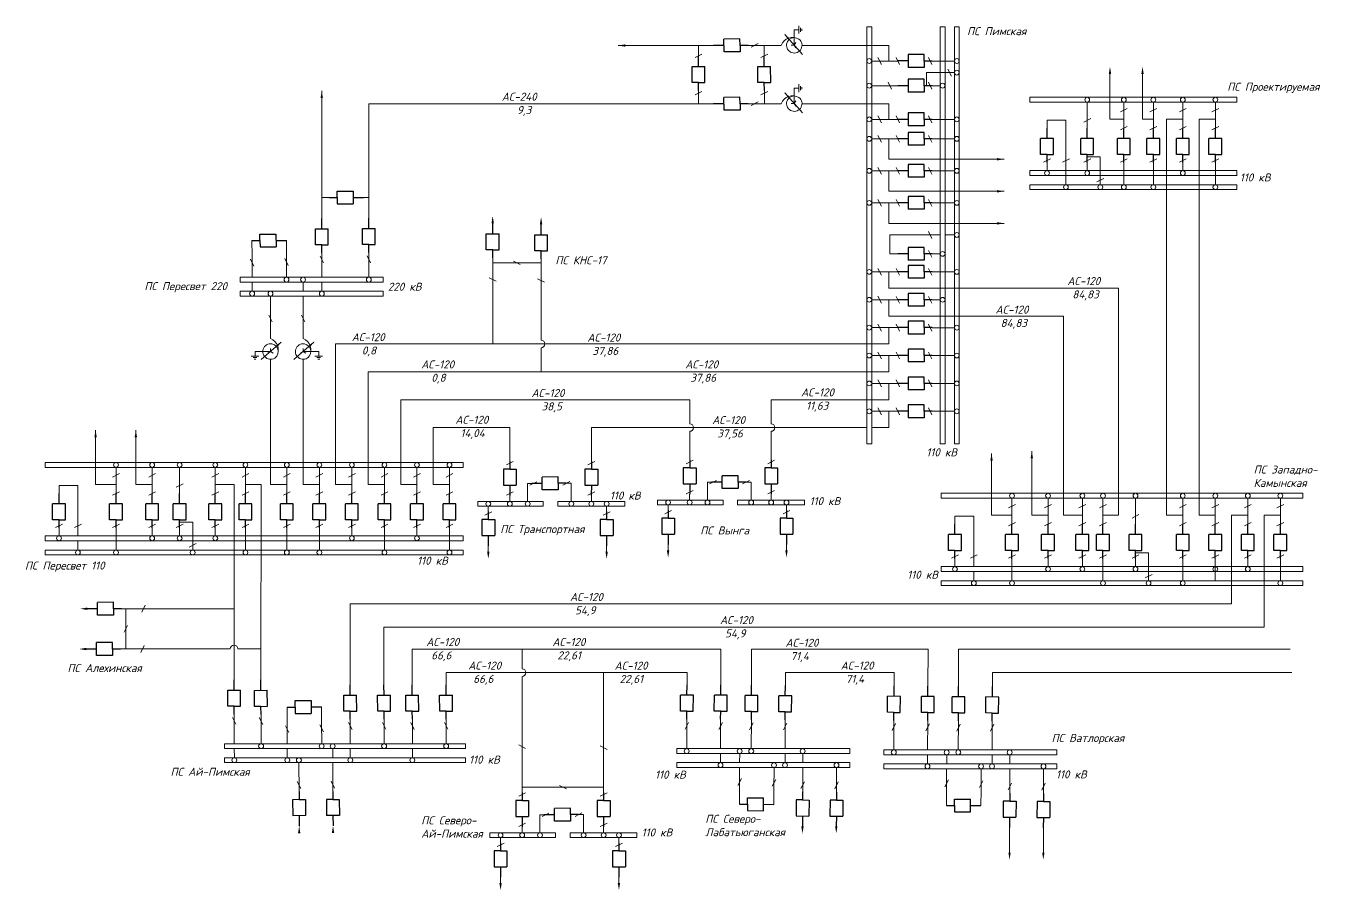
# Model space of a CAD drawing. Header units: millimetres. Extents: x 50 to 7736, y -4274 to -131.
# Drawn here: x 50 to 859, y -2327 to -1787 of the extents above; entities that cross this region are included whole.
import ezdxf

# ---------------------------------------------------------------- set-up
doc = ezdxf.new("R2010")
doc.units = ezdxf.units.MM
doc.layers.add('СХЕМА1', color=7, linetype='Continuous')
for name, color, linetype, lineweight in [('текст', 6, 'Continuous', 30), ('тонкая', 7, 'Continuous', 20), ('штриховка', 2, 'Continuous', 20)]:
    doc.layers.add(name, color=color, linetype=linetype, lineweight=lineweight)
doc.styles.add('ГОСТ', font='isocpeui.ttf')

# ---------------------------------------------------------------- blocks, each defined once
blk = doc.blocks.new('Выключатель')
for p, q in [((0, 10), (0, 16.5)), ((-4, 0), (-4, 10)), ((-4, 10), (4, 10)), ((4, 0), (4, 10)), ((0, 0), (-4, 0)), ((0, 0), (4, 0)), ((0, -5), (0, 0))]:
    blk.add_line(p, q)

msp = doc.modelspace()

# ---------------------------------------------------------------- linework, layer by layer
at = {"lineweight": 15}
for p, q in [((533.43, -1792.17), (533.4, -1787.33)), ((530.51, -1789.76), (533.42, -1789.75)), ((530.56, -1799.44), (530.51, -1789.76)), ((534.39, -1790.95), (534.38, -1788.53)), ((535.35, -1790.34), (535.35, -1789.13)), ((575.94, -1787.87), (578.94, -1787.87)), ((621.76, -1787.87), (624.76, -1787.87)), ((630.61, -1787.87), (633.61, -1787.87)), ((480.16, -1799.59), (420.49, -1799.59)), ((470.64, -1799.59), (470.64, -1806.22)), ((501.66, -1799.48), (522.46, -1799.48)), ((511.75, -1799.48), (511.75, -1806.22)), ((530.53, -1799.44), (528.63, -1799.45)), ((530.53, -1799.44), (531.52, -1797.76)), ((531.54, -1801.12), (530.53, -1799.44)), ((535.4, -1799.48), (589.6, -1799.48)), ((470.75, -1827.72), (470.75, -1836.06)), ((511.87, -1827.72), (511.87, -1835.95)), ((530.51, -1826.23), (533.42, -1826.22)), ((530.56, -1835.91), (530.51, -1826.23)), ((533.43, -1828.64), (533.4, -1823.8)), ((534.39, -1827.42), (534.38, -1825)), ((535.35, -1826.81), (535.35, -1825.6)), ((235.28, -1827.97), (235.28, -1907.63)), ((530.53, -1835.91), (531.52, -1834.23)), ((264.63, -1836.06), (264.63, -1907.52)), ((480.16, -1836.06), (264.63, -1836.06)), ((501.66, -1835.95), (522.46, -1835.95)), ((530.53, -1835.91), (528.63, -1835.92)), ((531.54, -1837.58), (530.53, -1835.91)), ((535.4, -1835.95), (589.6, -1835.95)), ((763.23, -1845.63), (763.21, -2093.06)), ((239.96, -1894.64), (235.28, -1894.64)), ((261.45, -1894.53), (264.63, -1894.53)), ((235.39, -1929.12), (235.39, -1944.4)), ((264.74, -1929.01), (264.74, -1944.4)), ((342.1, -1986.05), (342.1, -1935.41)), ((342.1, -1935.41), (372.36, -1935.41)), ((372.36, -1983.69), (372.36, -1936.05)), ((184.35, -1947.46), (184.35, -1944.4)), ((184.35, -1944.4), (273.66, -1944.4)), ((184.35, -1947.46), (273.66, -1947.46)), ((223.64, -1944.4), (223.64, -1944.4)), ((223.64, -1953.14), (223.64, -1947.46)), ((235.39, -1947.46), (235.39, -1953.14)), ((273.66, -1944.4), (273.66, -1947.46)), ((184.35, -1953.14), (273.66, -1953.14)), ((184.35, -1956.2), (184.35, -1953.14)), ((184.35, -1956.2), (273.66, -1956.2)), ((203.25, -1982.7), (203.25, -1956.2)), ((203.34, -1953.14), (203.34, -1953.14)), ((223.64, -1982.7), (223.64, -1956.2)), ((273.66, -1953.14), (273.66, -1956.2)), ((589.6, -1951.21), (733.26, -1951.21)), ((733.26, -1951.21), (733.26, -2093.06)), ((589.6, -1968.63), (698.87, -1968.63)), ((698.87, -2093.06), (698.87, -1968.63)), ((203.29, -1990.78), (203.28, -1988.87)), ((223.68, -1990.78), (223.67, -1988.87)), ((243.96, -2073.84), (243.96, -1986.05)), ((589.6, -1986.05), (243.96, -1986.05)), ((372.36, -2003.48), (372.36, -1988.42)), ((196.01, -1993.68), (191.17, -1993.65)), ((194.8, -1994.64), (192.38, -1994.62)), ((194.19, -1995.6), (192.98, -1995.6)), ((193.61, -1990.76), (193.59, -1993.66)), ((203.29, -1990.81), (193.61, -1990.76)), ((201.62, -1991.79), (203.29, -1990.78)), ((203.34, -2073.84), (203.25, -1995.65)), ((203.29, -1990.78), (204.97, -1991.77)), ((222.01, -1991.79), (223.68, -1990.78)), ((223.64, -2073.84), (223.64, -1995.65)), ((223.68, -1990.81), (233.36, -1990.76)), ((223.68, -1990.78), (225.36, -1991.77)), ((230.95, -1993.68), (235.79, -1993.65)), ((232.17, -1994.64), (234.59, -1994.62)), ((232.78, -1995.6), (233.99, -1995.6)), ((233.36, -1990.76), (233.37, -1993.66)), ((264.29, -2073.84), (264.29, -2003.48)), ((589.6, -2003.48), (264.29, -2003.48)), ((284.61, -2073.84), (284.61, -2020.9)), ((465.2, -2020.9), (284.61, -2020.9)), ((589.6, -2020.9), (516.12, -2020.9)), ((93.96, -2073.84), (93.96, -2039.98)), ((304.94, -2073.84), (304.94, -2038.3)), ((304.94, -2038.3), (352.83, -2038.3)), ((403.75, -2038.3), (575.94, -2038.3)), ((578.94, -2038.3), (589.6, -2038.3)), ((678.99, -2093.06), (678.99, -2053.02)), ((323.72, -2063.18), (323.72, -2060.18)), ((653.83, -2093.06), (653.83, -2054.52)), ((180.5, -2073.84), (180.5, -2195.9)), ((197.21, -2196.01), (197.39, -2073.84)), ((848.41, -2079.39), (848.41, -2082.39)), ((803.83, -2093.06), (803.83, -2148.56)), ((824.15, -2093.06), (824.15, -2162.96)), ((323.72, -2109.01), (323.72, -2106.01)), ((323.72, -2117.85), (323.72, -2114.85)), ((848.41, -2125.22), (848.41, -2128.22)), ((848.41, -2134.06), (848.41, -2137.06)), ((253.03, -2199.09), (253.03, -2148.56)), ((253.03, -2148.56), (803.83, -2148.56)), ((112.83, -2176.68), (112.83, -2151.52)), ((180.5, -2151.52), (113.48, -2151.52)), ((274.15, -2198.98), (274.15, -2162.96)), ((274.15, -2162.96), (824.15, -2162.96)), ((178.14, -2176.68), (112.83, -2176.68)), ((197.24, -2176.68), (182.86, -2176.68)), ((291.81, -2199.09), (291.81, -2176.86)), ((291.81, -2176.86), (484.77, -2176.86)), ((360.51, -2176.86), (360.51, -2189.1)), ((484.77, -2199.09), (484.77, -2176.86)), ((503.87, -2199.29), (503.87, -2176.86)), ((503.87, -2176.86), (614.17, -2176.86)), ((614.17, -2176.86), (614.05, -2199.87)), ((633.24, -2200.07), (633.24, -2176.86)), ((633.24, -2176.86), (840.4, -2176.86)), ((463.55, -2191.46), (312.93, -2191.46)), ((312.93, -2191.46), (312.93, -2198.98)), ((411.44, -2191.46), (411.44, -2263.06)), ((463.55, -2198.98), (463.55, -2191.46)), ((525, -2199.4), (525, -2191.46)), ((525, -2191.46), (592.96, -2191.46)), ((592.96, -2191.46), (592.96, -2199.76)), ((654.37, -2200.18), (654.37, -2191.46)), ((654.37, -2191.46), (841.51, -2191.46)), ((360.51, -2193.82), (360.51, -2263.06)), ((253.14, -2220.59), (253.14, -2235.86)), ((274.26, -2220.48), (274.26, -2235.86)), ((291.92, -2220.59), (291.92, -2235.86)), ((313.04, -2220.48), (313.04, -2235.86)), ((174.52, -2235.86), (325.21, -2235.86)), ((174.52, -2235.86), (174.52, -2238.93)), ((174.53, -2238.93), (174.52, -2238.93)), ((174.52, -2238.93), (325.21, -2238.93)), ((253.14, -2238.93), (253.14, -2244.6)), ((291.92, -2238.93), (291.92, -2244.6)), ((325.21, -2238.93), (325.21, -2235.86)), ((457.24, -2238.94), (457.24, -2238.94)), ((457.24, -2242), (457.24, -2238.94)), ((457.24, -2238.94), (565.35, -2238.94)), ((565.35, -2242), (565.35, -2238.94)), ((586.62, -2239.72), (586.61, -2239.72)), ((586.61, -2242.78), (586.61, -2239.72)), ((586.61, -2239.72), (694.72, -2239.72)), ((694.72, -2242.78), (694.72, -2239.72)), ((174.56, -2244.6), (325.21, -2244.6)), ((174.56, -2244.6), (174.56, -2247.67)), ((174.57, -2247.67), (174.56, -2247.67)), ((174.56, -2247.67), (325.21, -2247.67)), ((325.21, -2247.67), (325.21, -2244.6)), ((457.2, -2247.68), (457.19, -2247.68)), ((457.19, -2250.74), (457.19, -2247.68)), ((457.19, -2247.68), (565.35, -2247.68)), ((457.24, -2242), (565.35, -2242)), ((535.81, -2247.68), (535.81, -2242)), ((565.35, -2250.74), (565.35, -2247.68)), ((586.61, -2242.78), (694.72, -2242.78)), ((665.18, -2248.46), (665.18, -2242.78)), ((457.19, -2250.74), (565.35, -2250.74)), ((535.81, -2266.02), (535.81, -2250.74)), ((556.94, -2266.13), (556.94, -2250.74)), ((586.57, -2248.46), (586.56, -2248.46)), ((586.56, -2251.52), (586.56, -2248.46)), ((586.56, -2248.46), (694.72, -2248.46)), ((586.56, -2251.52), (694.72, -2251.52)), ((665.18, -2266.8), (665.18, -2251.52)), ((686.31, -2266.91), (686.31, -2251.52)), ((694.72, -2251.52), (694.72, -2248.46)), ((411.44, -2263.06), (360.51, -2263.06)), ((665.07, -2288.3), (665.07, -2303.85)), ((686.2, -2288.3), (686.2, -2303.85))]:
    msp.add_line(p, q, dxfattribs=at)
at = {"color": 18, "lineweight": 15, "true_color": 0x000000}
for p, q in [((191.74, -1931.06), (191.69, -1921.51)), ((213.23, -1930.95), (213.18, -1921.4)), ((191.74, -1931.06), (191.76, -1944.4)), ((213.23, -1930.95), (213.26, -1944.4)), ((191.75, -1947.46), (191.76, -1953.14)), ((196.03, -1956.2), (196.03, -1956.2)), ((213.72, -2222.53), (213.67, -2212.97)), ((235.22, -2222.41), (235.17, -2212.86)), ((180.61, -2217.4), (180.65, -2235.86)), ((197.33, -2217.51), (197.39, -2235.86)), ((213.72, -2222.53), (213.75, -2235.86)), ((235.22, -2222.41), (235.25, -2235.86)), ((463.44, -2220.48), (463.37, -2238.94)), ((484.56, -2220.59), (484.5, -2238.94)), ((503.76, -2220.79), (503.7, -2238.94)), ((524.88, -2220.9), (524.81, -2238.94)), ((592.81, -2221.26), (592.75, -2239.72)), ((613.93, -2221.37), (613.87, -2239.72)), ((633.13, -2221.57), (633.07, -2239.72)), ((654.26, -2221.68), (654.19, -2239.72)), ((179.43, -2238.86), (179.43, -2238.9)), ((180.66, -2238.93), (180.67, -2244.6)), ((213.76, -2238.93), (213.77, -2244.6)), ((242.13, -2244.6), (242.11, -2238.93)), ((462.14, -2239.01), (462.14, -2238.97)), ((462.14, -2239.01), (462.14, -2238.97)), ((496.45, -2238.94), (496.45, -2238.94)), ((591.52, -2239.79), (591.52, -2239.75)), ((591.52, -2239.79), (591.52, -2239.75)), ((625.82, -2239.72), (625.82, -2239.72)), ((179.47, -2247.6), (179.47, -2247.64)), ((179.47, -2247.6), (179.47, -2247.64)), ((185.66, -2244.61), (185.66, -2244.54)), ((213.77, -2247.67), (213.77, -2247.67)), ((221.09, -2265.82), (221.03, -2247.67)), ((242.21, -2265.71), (242.14, -2247.67)), ((462.1, -2247.75), (462.1, -2247.7)), ((468.33, -2242), (468.33, -2242.06)), ((484.49, -2242), (484.47, -2247.68)), ((496.43, -2247.68), (496.44, -2242)), ((524.8, -2242), (524.78, -2247.68)), ((597.7, -2242.78), (597.7, -2242.84)), ((613.86, -2242.78), (613.84, -2248.46)), ((625.8, -2248.46), (625.81, -2242.78)), ((654.17, -2242.78), (654.15, -2248.46)), ((496.39, -2264.08), (496.42, -2250.74)), ((517.89, -2264.19), (517.92, -2250.74)), ((591.47, -2248.52), (591.47, -2248.48)), ((625.76, -2264.86), (625.79, -2251.52)), ((647.26, -2264.97), (647.29, -2251.52)), ((496.39, -2264.08), (496.34, -2273.63)), ((517.89, -2264.19), (517.84, -2273.75)), ((625.76, -2264.86), (625.71, -2274.41)), ((647.26, -2264.97), (647.21, -2274.53))]:
    msp.add_line(p, q, dxfattribs=at)
at = {"lineweight": 15}
for centre, radius in [((577.44, -1809.27), 1.5), ((632.11, -1809.28), 1.5), ((632.11, -1816.53), 1.5), ((577.44, -1824.69), 1.5), ((623.26, -1824.69), 1.5), ((713.64, -1833.46), 1.5), ((736.52, -1833.46), 1.5), ((754.95, -1833.46), 1.5), ((773.39, -1833.46), 1.5), ((793.71, -1833.46), 1.5), ((577.44, -1845.74), 1.5), ((632.11, -1845.74), 1.5), ((577.44, -1857.88), 1.5), ((632.11, -1857.89), 1.5), ((577.44, -1877.92), 1.5), ((632.11, -1877.92), 1.5), ((688.49, -1879.29), 1.5), ((713.64, -1879.29), 1.5), ((773.39, -1879.29), 1.5), ((700.3, -1888.13), 1.5), ((721.8, -1888.13), 1.5), ((736.51, -1888.13), 1.5), ((754.95, -1888.13), 1.5), ((793.71, -1888.13), 1.5), ((577.44, -1897.95), 1.5), ((632.11, -1897.95), 1.5), ((632.11, -1917.97), 1.5), ((623.26, -1929.79), 1.5), ((577.44, -1941.05), 1.5), ((632.11, -1941.05), 1.5), ((213.26, -1945.93), 1.53), ((223.61, -1945.93), 1.53), ((264.73, -1945.93), 1.53), ((191.76, -1954.67), 1.53), ((203.25, -1954.67), 1.53), ((235.37, -1954.67), 1.53), ((577.44, -1958.47), 1.5), ((623.26, -1958.47), 1.5), ((577.44, -1975.89), 1.5), ((632.11, -1975.9), 1.5), ((577.44, -1993.32), 1.5), ((632.11, -1993.32), 1.5), ((577.44, -2010.74), 1.5), ((632.11, -2010.74), 1.5), ((577.44, -2028.17), 1.5), ((632.11, -2028.17), 1.5), ((106.73, -2061.68), 1.5), ((129.29, -2061.68), 1.5), ((146.47, -2061.68), 1.5), ((168.76, -2061.68), 1.5), ((187.6, -2061.68), 1.5), ((213.48, -2061.68), 1.5), ((233.8, -2061.68), 1.5), ((254.12, -2061.68), 1.5), ((274.45, -2061.68), 1.5), ((294.77, -2061.68), 1.5), ((315.1, -2061.68), 1.5), ((666.6, -2080.89), 1.5), ((689.15, -2080.89), 1.5), ((710.6, -2080.89), 1.5), ((723.47, -2080.89), 1.5), ((743.81, -2080.89), 1.5), ((773.34, -2080.89), 1.5), ((793.67, -2080.89), 1.5), ((813.99, -2080.89), 1.5), ((834.31, -2080.89), 1.5), ((71.11, -2107.51), 1.5), ((129.29, -2107.51), 1.5), ((146.47, -2107.51), 1.5), ((168.75, -2107.51), 1.5), ((254.12, -2107.51), 1.5), ((294.77, -2107.51), 1.5), ((82.92, -2116.35), 1.5), ((106.73, -2116.35), 1.5), ((154.63, -2116.35), 1.5), ((187.59, -2116.35), 1.5), ((213.47, -2116.35), 1.5), ((233.8, -2116.35), 1.5), ((274.45, -2116.35), 1.5), ((315.1, -2116.35), 1.5), ((630.97, -2126.72), 1.5), ((689.15, -2126.72), 1.5), ((710.6, -2126.72), 1.5), ((743.81, -2126.72), 1.5), ((793.66, -2126.72), 1.5), ((813.99, -2126.72), 1.5), ((642.79, -2135.56), 1.5), ((666.6, -2135.56), 1.5), ((723.47, -2135.56), 1.5), ((751.97, -2135.56), 1.5), ((773.34, -2135.56), 1.5), ((834.31, -2135.56), 1.5), ((197.39, -2237.4), 1.53), ((235.25, -2237.4), 1.53), ((242.08, -2237.4), 1.53), ((274.24, -2237.4), 1.53), ((313.02, -2237.4), 1.53), ((463.35, -2240.47), 1.53), ((496.42, -2240.47), 1.53), ((503.67, -2240.47), 1.53), ((535.79, -2240.47), 1.53), ((592.72, -2241.25), 1.53), ((625.79, -2241.25), 1.53), ((633.04, -2241.25), 1.53), ((665.16, -2241.25), 1.53), ((180.67, -2246.13), 1.53), ((213.75, -2246.13), 1.53), ((221, -2246.13), 1.53), ((253.12, -2246.13), 1.53), ((291.9, -2246.13), 1.53), ((484.44, -2249.21), 1.53), ((517.92, -2249.21), 1.53), ((524.75, -2249.21), 1.53), ((556.92, -2249.21), 1.53), ((613.81, -2249.99), 1.53), ((647.29, -2249.99), 1.53), ((654.12, -2249.99), 1.53), ((686.29, -2249.99), 1.53)]:
    msp.add_circle(centre, radius, dxfattribs=at)
at = {"color": 18, "lineweight": 15, "true_color": 0x000000}
for centre in [(339.36, -2085.95), (352.82, -2085.95), (363.96, -2085.95), (391.24, -2085.95), (403.75, -2085.95), (413.32, -2085.95), (451.73, -2085.19), (465.19, -2085.19), (476.34, -2085.19), (503.61, -2085.19), (516.12, -2085.19), (525.69, -2085.19), (347.04, -2292.98), (360.5, -2292.98), (371.65, -2292.98), (398.93, -2292.98), (411.43, -2292.98), (421.01, -2292.98)]:
    msp.add_circle(centre, 1.5, dxfattribs=at)
at = {"lineweight": 15}
for centre, radius, start, end in [((529.63, -1802.23), 7.68, 59.68007, 159.04534), ((530.56, -1799.44), 4.84, 90.30044, 52.57596), ((529.63, -1838.69), 7.68, 59.68007, 159.04534), ((530.56, -1835.91), 4.84, 90.30044, 52.57596), ((203.29, -1990.81), 4.84, 0.30044, 322.57596), ((200.51, -1989.88), 7.68, 329.68007, 69.04534), ((223.68, -1990.81), 4.84, 0.30044, 322.57596), ((220.89, -1989.88), 7.68, 329.68007, 69.04534), ((372.36, -1986.05), 2.36, 270, 90), ((465.2, -2038.3), 2.36, 270, 90), ((516.12, -2038.3), 2.36, 270, 90), ((180.5, -2176.68), 2.36, 0, 180), ((360.51, -2191.46), 2.36, 270, 90)]:
    msp.add_arc(centre, radius, start, end, dxfattribs=at)
at = {"layer": 'СХЕМА1', "color": 18, "lineweight": 15, "true_color": 0x000000}
for p, q in [((503.72, -1800.54), (508.01, -1798.39)), ((468.55, -1807.15), (472.83, -1805.01)), ((509.66, -1807.15), (513.94, -1805.01)), ((468.61, -1830.39), (472.9, -1828.24)), ((503.72, -1837), (508.01, -1834.86)), ((509.73, -1830.39), (514.01, -1828.24)), ((214.33, -1936.96), (212.19, -1932.67)), ((234.34, -1931.19), (236.48, -1935.48)), ((263.69, -1931.08), (265.83, -1935.37)), ((192.84, -1937.44), (190.69, -1933.16)), ((204.4, -1972.29), (202.25, -1968)), ((224.69, -1972.29), (222.55, -1968)), ((179.56, -2219.47), (181.7, -2223.75)), ((196.27, -2219.58), (198.41, -2223.87)), ((252.08, -2222.66), (254.23, -2226.94)), ((273.21, -2222.55), (275.35, -2226.83)), ((290.86, -2222.66), (293.01, -2226.94)), ((311.99, -2222.55), (314.13, -2226.83)), ((464.49, -2222.55), (462.35, -2226.83)), ((485.62, -2222.66), (483.47, -2226.94)), ((504.81, -2222.86), (502.67, -2227.14)), ((525.94, -2222.97), (523.8, -2227.25)), ((593.86, -2223.32), (591.72, -2227.61)), ((614.99, -2223.43), (612.85, -2227.72)), ((634.19, -2223.63), (632.04, -2227.92)), ((655.31, -2223.74), (653.17, -2228.03)), ((214.82, -2228.91), (212.68, -2224.62)), ((236.32, -2228.42), (234.17, -2224.13)), ((222.14, -2263.75), (220, -2259.47)), ((243.27, -2263.64), (241.12, -2259.36)), ((497.49, -2257.7), (495.35, -2261.99)), ((518.99, -2258.19), (516.84, -2262.47)), ((534.75, -2263.95), (536.9, -2259.67)), ((555.88, -2264.06), (558.02, -2259.78)), ((626.86, -2258.48), (624.72, -2262.77)), ((648.36, -2258.97), (646.22, -2263.25)), ((664.13, -2264.73), (666.27, -2260.44)), ((685.25, -2264.84), (687.4, -2260.56))]:
    msp.add_line(p, q, dxfattribs=at)
at = {"layer": 'СХЕМА1', "lineweight": 15}
for p, q in [((582.86, -1807.12), (585.01, -1811.4)), ((594.19, -1807.12), (596.33, -1811.41)), ((614.37, -1807.12), (616.51, -1811.41)), ((626.61, -1814.38), (628.75, -1818.66)), ((589.28, -1822.54), (591.42, -1826.83)), ((614.37, -1822.54), (616.51, -1826.82)), ((582.86, -1843.59), (585.01, -1847.87)), ((594.19, -1843.59), (596.33, -1847.87)), ((614.37, -1843.59), (616.51, -1847.87)), ((738.67, -1838.89), (734.39, -1841.03)), ((757.11, -1838.89), (752.82, -1841.03)), ((775.54, -1838.89), (771.26, -1841.03)), ((795.87, -1838.89), (791.58, -1841.03)), ((715.79, -1845.3), (711.51, -1847.44)), ((738.67, -1850.21), (734.38, -1852.36)), ((757.11, -1850.21), (752.82, -1852.36)), ((775.54, -1850.21), (771.26, -1852.36)), ((795.87, -1850.21), (791.58, -1852.36)), ((582.86, -1855.73), (585.01, -1860.01)), ((594.19, -1855.73), (596.33, -1860.02)), ((614.37, -1855.73), (616.51, -1860.02)), ((582.86, -1875.76), (585.01, -1880.05)), ((594.19, -1875.76), (596.33, -1880.05)), ((614.37, -1875.76), (616.51, -1880.05)), ((690.65, -1870.39), (686.36, -1872.53)), ((702.45, -1870.39), (698.17, -1872.53)), ((715.8, -1870.39), (711.51, -1872.53)), ((738.67, -1870.39), (734.38, -1872.53)), ((757.11, -1870.39), (752.82, -1872.53)), ((775.54, -1870.39), (771.26, -1872.53)), ((795.87, -1870.39), (791.58, -1872.53)), ((723.96, -1882.63), (719.67, -1884.78)), ((582.86, -1895.79), (585.01, -1900.08)), ((594.19, -1895.79), (596.33, -1900.08)), ((614.37, -1895.79), (616.51, -1900.08)), ((614.37, -1915.82), (616.51, -1920.11)), ((614.37, -1927.63), (616.51, -1931.92)), ((355.07, -1934.33), (359.36, -1936.48)), ((582.86, -1938.89), (585.01, -1943.18)), ((594.19, -1938.89), (596.33, -1943.18)), ((614.37, -1938.89), (616.51, -1943.18)), ((339.94, -1944.7), (344.23, -1946.84)), ((370.2, -1945.34), (374.49, -1947.49)), ((582.86, -1956.31), (585.01, -1960.6)), ((594.19, -1956.32), (596.33, -1960.6)), ((614.37, -1956.32), (616.51, -1960.6)), ((582.86, -1973.74), (585.01, -1978.02)), ((594.19, -1973.74), (596.33, -1978.03)), ((614.37, -1973.74), (616.51, -1978.03)), ((582.86, -1991.16), (585.01, -1995.45)), ((594.19, -1991.16), (596.33, -1995.45)), ((614.37, -1991.16), (616.51, -1995.45)), ((582.86, -2008.59), (585.01, -2012.87)), ((594.19, -2008.59), (596.33, -2012.87)), ((614.37, -2008.59), (616.51, -2012.87)), ((582.86, -2026.01), (585.01, -2030.3)), ((594.19, -2026.01), (596.33, -2030.3)), ((614.37, -2026.01), (616.51, -2030.3)), ((350.67, -2061.67), (354.96, -2059.53)), ((401.6, -2061.67), (405.88, -2059.53)), ((463.04, -2060.91), (467.33, -2058.77)), ((513.97, -2060.91), (518.25, -2058.77)), ((108.89, -2067.1), (104.6, -2069.25)), ((131.44, -2067.1), (127.16, -2069.25)), ((170.91, -2067.1), (166.63, -2069.25)), ((189.75, -2067.1), (185.47, -2069.25)), ((215.63, -2067.1), (211.34, -2069.25)), ((235.95, -2067.1), (231.67, -2069.25)), ((256.28, -2067.1), (251.99, -2069.25)), ((276.6, -2067.1), (272.32, -2069.25)), ((296.93, -2067.1), (292.64, -2069.25)), ((317.25, -2067.1), (312.97, -2069.25)), ((108.89, -2078.43), (104.6, -2080.57)), ((131.44, -2078.43), (127.16, -2080.57)), ((148.62, -2073.52), (144.34, -2075.66)), ((170.91, -2078.43), (166.63, -2080.57)), ((189.75, -2078.43), (185.47, -2080.57)), ((215.63, -2078.43), (211.34, -2080.57)), ((235.95, -2078.43), (231.67, -2080.57)), ((256.28, -2078.43), (251.99, -2080.57)), ((276.6, -2078.43), (272.32, -2080.57)), ((296.93, -2078.43), (292.64, -2080.57)), ((317.25, -2078.43), (312.97, -2080.57)), ((350.66, -2080.53), (354.95, -2078.38)), ((365.3, -2074.34), (369.59, -2072.2)), ((385.93, -2074.21), (390.21, -2072.07)), ((401.59, -2080.53), (405.88, -2078.38)), ((463.04, -2079.77), (467.32, -2077.62)), ((477.68, -2073.58), (481.96, -2071.44)), ((498.3, -2073.45), (502.58, -2071.31)), ((513.96, -2079.77), (518.25, -2077.62)), ((668.75, -2086.32), (664.47, -2088.46)), ((691.31, -2086.32), (687.02, -2088.46)), ((712.76, -2086.32), (708.47, -2088.46)), ((725.62, -2086.32), (721.34, -2088.46)), ((775.5, -2086.32), (771.21, -2088.46)), ((795.82, -2086.32), (791.53, -2088.46)), ((816.15, -2086.32), (811.86, -2088.46)), ((836.47, -2086.32), (832.18, -2088.46)), ((337.21, -2093.08), (341.49, -2090.94)), ((411.16, -2093.08), (415.45, -2090.94)), ((449.58, -2092.32), (453.86, -2090.18)), ((523.53, -2092.32), (527.82, -2090.18)), ((745.96, -2092.73), (741.67, -2094.87)), ((73.26, -2098.61), (68.98, -2100.75)), ((85.07, -2098.61), (80.79, -2100.75)), ((108.89, -2098.61), (104.6, -2100.75)), ((131.44, -2098.61), (127.16, -2100.75)), ((148.63, -2098.61), (144.34, -2100.75)), ((170.91, -2098.61), (166.63, -2100.75)), ((189.75, -2098.61), (185.47, -2100.75)), ((215.63, -2098.61), (211.34, -2100.75)), ((235.95, -2098.61), (231.67, -2100.75)), ((256.28, -2098.61), (251.99, -2100.75)), ((276.6, -2098.61), (272.32, -2100.75)), ((296.93, -2098.61), (292.64, -2100.75)), ((317.25, -2098.61), (312.97, -2100.75)), ((668.75, -2097.64), (664.47, -2099.79)), ((691.31, -2097.64), (687.02, -2099.79)), ((712.76, -2097.64), (708.47, -2099.79)), ((725.62, -2097.64), (721.34, -2099.79)), ((775.5, -2097.64), (771.21, -2099.79)), ((795.82, -2097.64), (791.53, -2099.79)), ((816.14, -2097.64), (811.86, -2099.79)), ((836.47, -2097.64), (832.18, -2099.79)), ((156.79, -2110.85), (152.5, -2112.99)), ((633.13, -2117.82), (628.84, -2119.96)), ((644.94, -2117.82), (640.65, -2119.96)), ((668.75, -2117.82), (664.47, -2119.96)), ((691.31, -2117.82), (687.02, -2119.96)), ((712.76, -2117.82), (708.47, -2119.96)), ((725.62, -2117.82), (721.34, -2119.96)), ((745.96, -2117.82), (741.68, -2119.96)), ((775.5, -2117.82), (771.21, -2119.96)), ((795.82, -2117.82), (791.53, -2119.96)), ((816.14, -2117.82), (811.86, -2119.96)), ((836.47, -2117.82), (832.18, -2119.96)), ((754.13, -2130.06), (749.84, -2132.21)), ((122.77, -2153.68), (124.91, -2149.39)), ((111.76, -2166.26), (113.9, -2161.97)), ((122.13, -2178.84), (124.27, -2174.55)), ((362.66, -2238.8), (358.38, -2236.65)), ((413.59, -2239.44), (409.31, -2237.29)), ((388.13, -2264.14), (383.84, -2262)), ((358.35, -2268.69), (362.64, -2266.55)), ((409.28, -2268.69), (413.57, -2266.55)), ((372.99, -2281.37), (377.27, -2279.22)), ((393.61, -2281.24), (397.9, -2279.1)), ((358.35, -2287.55), (362.63, -2285.41)), ((409.27, -2287.55), (413.56, -2285.41)), ((344.89, -2300.11), (349.18, -2297.96)), ((418.85, -2300.11), (423.13, -2297.96))]:
    msp.add_line(p, q, dxfattribs=at)
for points in [[(424.95, -1798.85), (424.95, -1800.34), (420.49, -1799.59)], [(728.59, -1817.4), (727.1, -1817.4), (727.85, -1812.93)], [(748.92, -1817.4), (747.43, -1817.4), (748.17, -1812.93)], [(236.02, -1832.43), (234.54, -1832.43), (235.28, -1827.97)], [(657.29, -1871.4), (657.29, -1869.91), (661.75, -1870.65)], [(657.29, -1891.43), (657.29, -1889.94), (661.75, -1890.68)], [(342.84, -1910.68), (341.35, -1910.68), (342.09, -1906.21)], [(373.1, -1911.32), (371.61, -1911.32), (372.35, -1906.85)], [(657.29, -1911.46), (657.29, -1909.97), (661.75, -1910.71)], [(94.71, -2044.44), (93.22, -2044.44), (93.96, -2039.98)], [(119.87, -2044.44), (118.38, -2044.44), (119.13, -2039.98)], [(679.74, -2057.48), (678.25, -2057.48), (678.99, -2053.02)], [(654.57, -2058.99), (653.09, -2058.99), (653.83, -2054.52)], [(338.61, -2115.85), (340.1, -2115.85), (339.35, -2120.31)], [(412.57, -2115.85), (414.06, -2115.85), (413.31, -2120.31)], [(450.98, -2115.09), (452.47, -2115.09), (451.73, -2119.55)], [(524.94, -2115.09), (526.43, -2115.09), (525.68, -2119.55)], [(88.74, -2150.78), (88.74, -2152.27), (84.28, -2151.53)], [(88.1, -2175.95), (88.1, -2177.44), (83.64, -2176.69)], [(221.94, -2291.78), (220.45, -2291.78), (221.2, -2287.32)], [(243.07, -2291.67), (241.58, -2291.67), (242.32, -2287.21)], [(536.44, -2287.52), (534.95, -2287.52), (535.7, -2291.98)], [(557.57, -2287.41), (556.08, -2287.41), (556.82, -2291.87)], [(664.33, -2303.85), (665.81, -2303.85), (665.07, -2308.32)], [(685.45, -2303.85), (686.94, -2303.85), (686.2, -2308.32)], [(346.29, -2322.88), (347.78, -2322.88), (347.04, -2327.34)], [(420.25, -2322.88), (421.74, -2322.88), (421, -2327.34)]]:
    msp.add_solid(points, dxfattribs=at)
at = {"layer": 'тонкая', "color": 18, "lineweight": 15, "true_color": 0x000000}
for p, q in [((535.61, -1805.26), (524.69, -1792.74)), ((535.61, -1841.73), (524.69, -1829.21)), ((197.47, -1995.85), (210, -1984.94)), ((217.86, -1995.85), (230.38, -1984.94))]:
    msp.add_line(p, q, dxfattribs=at)
for points in [[(526.25, -1795.43), (527.14, -1794.65), (524.35, -1792.35)], [(526.25, -1831.9), (527.14, -1831.12), (524.35, -1828.82)], [(207.3, -1986.49), (208.08, -1987.39), (210.38, -1984.6)], [(227.69, -1986.49), (228.47, -1987.39), (230.77, -1984.6)]]:
    msp.add_solid(points, dxfattribs=at)
at = {"layer": 'штриховка', "color": 0, "lineweight": 15}
for p, q in [((575.94, -1787.87), (575.94, -2048.42)), ((578.94, -1787.87), (578.94, -2048.42)), ((621.76, -1787.87), (621.76, -2048.42)), ((624.76, -1787.87), (624.76, -2048.42)), ((630.61, -1787.87), (630.61, -2048.42)), ((633.61, -1787.87), (633.61, -2048.42)), ((589.6, -1809.27), (589.6, -1799.48)), ((590.26, -1809.27), (578.94, -1809.27)), ((595.27, -1809.27), (590.26, -1809.27)), ((621.76, -1809.28), (616.76, -1809.28)), ((630.61, -1809.28), (621.76, -1809.28)), ((621.76, -1816.53), (613.15, -1816.53)), ((613.15, -1816.53), (613.15, -1824.69)), ((630.61, -1816.53), (621.76, -1816.53)), ((727.85, -1845.63), (727.85, -1817.4)), ((748.17, -1817.4), (748.17, -1845.63)), ((590.26, -1824.69), (578.94, -1824.69)), ((595.27, -1824.69), (590.26, -1824.69)), ((621.76, -1824.69), (616.76, -1824.69)), ((807.2, -1831.96), (677.85, -1831.96)), ((677.85, -1831.96), (677.85, -1834.96)), ((807.2, -1834.96), (677.85, -1834.96)), ((713.65, -1846.29), (713.64, -1834.96)), ((736.52, -1846.29), (736.52, -1834.96)), ((754.96, -1846.29), (754.95, -1834.96)), ((773.39, -1846.29), (773.39, -1834.96)), ((793.72, -1846.29), (793.71, -1834.96)), ((807.2, -1831.96), (807.2, -1834.96)), ((589.6, -1845.74), (589.6, -1835.95)), ((590.26, -1845.74), (578.94, -1845.74)), ((595.27, -1845.74), (590.26, -1845.74)), ((621.76, -1845.74), (616.76, -1845.74)), ((630.61, -1845.74), (621.76, -1845.74)), ((688.5, -1851.29), (688.5, -1846.29)), ((700.31, -1846.29), (688.5, -1846.29)), ((700.3, -1886.63), (700.31, -1846.29)), ((713.65, -1851.29), (713.65, -1846.29)), ((736.52, -1845.63), (727.85, -1845.63)), ((736.52, -1851.29), (736.52, -1846.29)), ((754.96, -1845.63), (748.17, -1845.63)), ((754.96, -1851.29), (754.96, -1846.29)), ((773.39, -1845.63), (763.23, -1845.63)), ((773.39, -1851.29), (773.39, -1846.29)), ((793.72, -1845.63), (783.55, -1845.63)), ((783.55, -1845.63), (783.55, -2093.06)), ((793.72, -1851.29), (793.72, -1846.29)), ((590.26, -1857.88), (578.94, -1857.88)), ((589.6, -1857.88), (589.6, -1870.65)), ((595.27, -1857.88), (590.26, -1857.88)), ((621.76, -1857.89), (616.76, -1857.89)), ((630.61, -1857.89), (621.76, -1857.89)), ((589.6, -1870.65), (661.75, -1870.65)), ((688.49, -1877.79), (688.49, -1872.79)), ((721.8, -1869.18), (713.64, -1869.18)), ((713.64, -1877.79), (713.64, -1872.79)), ((721.8, -1877.79), (721.8, -1869.18)), ((736.51, -1877.79), (736.51, -1872.79)), ((754.95, -1877.79), (754.95, -1872.79)), ((773.39, -1877.79), (773.39, -1872.79)), ((793.71, -1877.79), (793.71, -1872.79)), ((590.26, -1877.91), (578.94, -1877.92)), ((589.6, -1877.91), (589.6, -1890.68)), ((595.27, -1877.91), (590.26, -1877.91)), ((621.76, -1877.92), (616.76, -1877.92)), ((630.61, -1877.92), (621.76, -1877.92)), ((677.85, -1877.79), (677.85, -1880.79)), ((807.19, -1877.79), (677.85, -1877.79)), ((807.28, -1880.79), (677.85, -1880.79)), ((721.8, -1886.63), (721.8, -1877.79)), ((736.51, -1886.63), (736.51, -1877.79)), ((754.95, -1886.63), (754.95, -1877.79)), ((793.71, -1886.63), (793.71, -1877.79)), ((807.19, -1877.79), (807.19, -1880.79)), ((589.6, -1890.68), (661.75, -1890.68)), ((677.85, -1886.63), (677.85, -1889.63)), ((807.19, -1886.63), (677.85, -1886.63)), ((807.19, -1889.63), (677.85, -1889.63)), ((807.19, -1886.63), (807.19, -1889.63)), ((590.26, -1897.94), (578.94, -1897.95)), ((589.6, -1897.94), (589.6, -1910.71)), ((595.27, -1897.94), (590.26, -1897.94)), ((621.76, -1897.95), (616.76, -1897.95)), ((630.61, -1897.95), (621.76, -1897.95)), ((589.6, -1910.71), (661.75, -1910.71)), ((621.76, -1917.97), (590.26, -1917.97)), ((590.26, -1917.97), (590.26, -1929.78)), ((630.61, -1917.97), (624.76, -1917.97)), ((342.1, -1932.18), (342.1, -1935.41)), ((372.36, -1932.82), (372.36, -1936.05)), ((595.27, -1929.78), (590.26, -1929.78)), ((621.76, -1929.79), (616.76, -1929.79)), ((590.26, -1941.04), (578.94, -1941.05)), ((589.6, -1941.04), (589.6, -1951.21)), ((595.27, -1941.04), (590.26, -1941.04)), ((621.76, -1941.05), (616.76, -1941.05)), ((630.61, -1941.05), (621.76, -1941.05)), ((590.26, -1958.46), (578.94, -1958.47)), ((589.6, -1958.47), (589.6, -1968.63)), ((595.27, -1958.47), (590.26, -1958.46)), ((621.76, -1958.47), (616.76, -1958.47)), ((590.26, -1975.89), (578.94, -1975.89)), ((589.6, -1975.89), (589.6, -1986.05)), ((595.27, -1975.89), (590.26, -1975.89)), ((621.76, -1975.9), (616.76, -1975.9)), ((630.61, -1975.9), (621.76, -1975.9)), ((590.26, -1993.31), (578.94, -1993.32)), ((589.6, -1993.31), (589.6, -2003.48)), ((595.27, -1993.31), (590.26, -1993.31)), ((621.76, -1993.32), (616.76, -1993.32)), ((630.61, -1993.32), (621.76, -1993.32)), ((590.26, -2010.74), (578.94, -2010.74)), ((589.6, -2010.74), (589.6, -2020.9)), ((595.27, -2010.74), (590.26, -2010.74)), ((621.76, -2010.74), (616.76, -2010.74)), ((630.61, -2010.74), (621.76, -2010.74)), ((465.2, -2035.94), (465.2, -2020.9)), ((516.12, -2035.94), (516.12, -2020.9)), ((590.26, -2028.16), (578.94, -2028.17)), ((589.6, -2028.16), (589.6, -2038.3)), ((595.27, -2028.16), (590.26, -2028.16)), ((630.61, -2028.17), (616.76, -2028.17)), ((119.13, -2073.84), (119.13, -2039.98)), ((352.83, -2059.27), (352.83, -2038.3)), ((403.75, -2059.27), (403.75, -2038.3)), ((465.2, -2058.51), (465.2, -2040.66)), ((516.12, -2058.51), (516.12, -2040.66)), ((575.94, -2048.42), (578.94, -2048.42)), ((621.76, -2048.42), (624.76, -2048.42)), ((630.61, -2048.42), (633.61, -2048.42)), ((323.72, -2060.18), (62.55, -2060.18)), ((62.55, -2060.18), (62.55, -2063.18)), ((323.72, -2063.18), (62.55, -2063.18)), ((106.74, -2074.5), (106.73, -2063.18)), ((129.29, -2074.5), (129.29, -2063.18)), ((146.48, -2074.5), (146.47, -2063.18)), ((168.76, -2074.5), (168.76, -2063.18)), ((187.6, -2074.5), (187.6, -2063.18)), ((213.48, -2074.5), (213.48, -2063.18)), ((233.8, -2074.5), (233.8, -2063.18)), ((254.13, -2074.5), (254.12, -2063.18)), ((274.45, -2074.5), (274.45, -2063.18)), ((294.78, -2074.5), (294.77, -2063.18)), ((315.1, -2074.5), (315.1, -2063.18)), ((71.11, -2079.51), (71.11, -2074.5)), ((82.92, -2074.5), (71.11, -2074.5)), ((82.92, -2106.01), (82.92, -2074.5)), ((106.74, -2073.84), (93.96, -2073.84)), ((106.74, -2079.51), (106.74, -2074.5)), ((129.29, -2073.84), (119.13, -2073.84)), ((129.29, -2079.51), (129.29, -2074.5)), ((146.48, -2079.51), (146.48, -2074.5)), ((180.5, -2073.84), (168.76, -2073.84)), ((168.76, -2079.51), (168.76, -2074.5)), ((187.6, -2073.84), (197.39, -2073.84)), ((187.6, -2079.51), (187.6, -2074.5)), ((213.48, -2073.84), (203.34, -2073.84)), ((213.48, -2079.51), (213.48, -2074.5)), ((233.8, -2073.84), (223.64, -2073.84)), ((233.8, -2079.51), (233.8, -2074.5)), ((254.13, -2073.84), (243.96, -2073.84)), ((254.13, -2079.51), (254.13, -2074.5)), ((274.45, -2073.84), (264.29, -2073.84)), ((274.45, -2079.51), (274.45, -2074.5)), ((294.78, -2073.84), (284.61, -2073.84)), ((294.78, -2079.51), (294.78, -2074.5)), ((315.1, -2073.84), (304.94, -2073.84)), ((315.1, -2079.51), (315.1, -2074.5)), ((363.96, -2084.45), (363.96, -2073.25)), ((363.96, -2073.25), (366.58, -2073.25)), ((388.08, -2073.14), (391.24, -2073.14)), ((391.24, -2073.25), (391.24, -2073.14)), ((391.24, -2084.45), (391.24, -2073.25)), ((476.34, -2083.69), (476.34, -2072.49)), ((476.34, -2072.49), (478.96, -2072.49)), ((500.45, -2072.38), (503.61, -2072.38)), ((503.61, -2072.49), (503.61, -2072.38)), ((503.61, -2083.69), (503.61, -2072.49)), ((352.82, -2080.77), (352.82, -2084.45)), ((403.75, -2080.77), (403.75, -2084.45)), ((465.19, -2080.01), (465.19, -2083.69)), ((516.12, -2080.01), (516.12, -2083.69)), ((848.41, -2079.39), (622.42, -2079.39)), ((622.42, -2079.39), (622.42, -2082.39)), ((848.41, -2082.39), (622.42, -2082.39)), ((666.6, -2093.72), (666.6, -2082.39)), ((689.16, -2093.72), (689.15, -2082.39)), ((710.61, -2093.72), (710.6, -2082.39)), ((723.47, -2093.72), (723.47, -2082.39)), ((743.81, -2093.72), (743.81, -2082.39)), ((773.35, -2093.72), (773.34, -2082.39)), ((793.67, -2093.72), (793.67, -2082.39)), ((813.99, -2093.72), (813.99, -2082.39)), ((834.32, -2093.72), (834.31, -2082.39)), ((339.36, -2090.69), (339.36, -2087.45)), ((413.32, -2090.69), (413.32, -2087.45)), ((451.73, -2089.93), (451.73, -2086.69)), ((525.69, -2089.93), (525.69, -2086.69)), ((630.98, -2098.72), (630.98, -2093.72)), ((642.79, -2093.72), (630.98, -2093.72)), ((642.79, -2125.22), (642.79, -2093.72)), ((666.6, -2093.06), (653.83, -2093.06)), ((666.6, -2098.72), (666.6, -2093.72)), ((689.16, -2093.06), (678.99, -2093.06)), ((689.16, -2098.72), (689.16, -2093.72)), ((710.61, -2093.06), (698.87, -2093.06)), ((710.61, -2098.72), (710.61, -2093.72)), ((723.47, -2093.06), (733.26, -2093.06)), ((723.47, -2098.72), (723.47, -2093.72)), ((743.81, -2098.72), (743.81, -2093.72)), ((773.35, -2093.06), (763.21, -2093.06)), ((773.35, -2098.72), (773.35, -2093.72)), ((793.67, -2093.06), (783.51, -2093.06)), ((793.67, -2098.72), (793.67, -2093.72)), ((813.99, -2093.06), (803.83, -2093.06)), ((813.99, -2098.72), (813.99, -2093.72)), ((834.32, -2093.06), (824.15, -2093.06)), ((834.32, -2098.72), (834.32, -2093.72)), ((71.11, -2106.01), (71.11, -2101)), ((106.73, -2106.01), (106.73, -2101)), ((129.29, -2106.01), (129.29, -2101)), ((154.63, -2097.39), (146.47, -2097.39)), ((146.47, -2106.01), (146.47, -2101)), ((154.63, -2106.01), (154.63, -2097.39)), ((168.75, -2106.01), (168.76, -2101)), ((187.59, -2106.01), (187.6, -2101)), ((213.47, -2114.85), (213.47, -2101)), ((233.8, -2106.01), (233.8, -2101)), ((254.12, -2106.01), (254.12, -2101)), ((274.45, -2106.01), (274.45, -2101)), ((294.77, -2106.01), (294.77, -2101)), ((315.1, -2106.01), (315.1, -2101)), ((62.55, -2106.01), (62.55, -2109.01)), ((323.72, -2106.01), (62.55, -2106.01)), ((323.72, -2109.01), (62.55, -2109.01)), ((82.92, -2114.85), (82.92, -2109.01)), ((106.73, -2114.85), (106.73, -2106.01)), ((154.63, -2114.85), (154.63, -2106.01)), ((187.59, -2114.85), (187.59, -2106.01)), ((233.8, -2114.85), (233.8, -2106.01)), ((274.45, -2114.85), (274.45, -2106.01)), ((315.1, -2114.85), (315.1, -2106.01)), ((62.55, -2114.85), (62.55, -2117.85)), ((323.72, -2114.85), (62.55, -2114.85)), ((323.72, -2117.85), (62.55, -2117.85)), ((339.35, -2112.18), (339.35, -2115.85)), ((413.31, -2112.18), (413.31, -2115.85)), ((451.73, -2111.42), (451.73, -2115.09)), ((525.68, -2111.42), (525.68, -2115.09)), ((751.97, -2116.61), (743.81, -2116.61)), ((751.97, -2125.22), (751.97, -2116.61)), ((622.41, -2125.22), (622.41, -2128.22)), ((848.41, -2125.22), (622.42, -2125.22)), ((630.97, -2125.22), (630.97, -2120.22)), ((666.6, -2125.22), (666.6, -2120.22)), ((666.6, -2134.06), (666.6, -2125.22)), ((689.15, -2125.22), (689.15, -2120.22)), ((710.6, -2125.22), (710.6, -2120.22)), ((723.47, -2125.22), (723.47, -2120.22)), ((723.47, -2134.06), (723.47, -2125.22)), ((743.81, -2125.22), (743.81, -2120.22)), ((751.97, -2134.06), (751.97, -2125.22)), ((773.34, -2134.06), (773.34, -2120.22)), ((793.66, -2125.22), (793.66, -2120.22)), ((793.66, -2134.06), (793.66, -2125.22)), ((813.99, -2125.22), (813.99, -2120.22)), ((834.31, -2125.22), (834.31, -2120.22)), ((834.31, -2134.06), (834.31, -2125.22)), ((622.41, -2134.06), (622.41, -2137.06)), ((848.41, -2128.22), (622.42, -2128.22)), ((848.41, -2134.06), (622.42, -2134.06)), ((642.79, -2134.06), (642.79, -2128.22)), ((848.41, -2137.06), (622.42, -2137.06)), ((110.24, -2151.52), (113.48, -2151.52)), ((109.6, -2176.68), (112.83, -2176.68)), ((360.51, -2266.3), (360.51, -2262.42)), ((411.44, -2266.3), (411.44, -2263.06)), ((371.65, -2291.48), (371.65, -2280.28)), ((371.65, -2280.28), (374.27, -2280.28)), ((395.77, -2280.16), (398.93, -2280.16)), ((398.93, -2280.28), (398.93, -2280.16)), ((398.93, -2291.48), (398.93, -2280.28)), ((360.5, -2287.8), (360.5, -2291.48)), ((411.43, -2287.8), (411.43, -2291.48)), ((347.04, -2297.71), (347.04, -2294.48)), ((421, -2297.71), (421, -2294.48)), ((347.04, -2319.21), (347.04, -2322.88)), ((421, -2319.21), (421, -2322.88))]:
    msp.add_line(p, q, dxfattribs=at)
at = {"layer": 'штриховка', "color": 18, "lineweight": 15, "true_color": 0x000000}
for p, q in [((332.73, -2084.45), (373.7, -2084.45)), ((332.73, -2087.45), (332.73, -2084.45)), ((373.7, -2087.45), (373.7, -2084.45)), ((382.81, -2084.45), (424.58, -2084.45)), ((382.81, -2087.45), (382.81, -2084.45)), ((424.58, -2087.45), (424.58, -2084.45)), ((445.1, -2083.69), (486.07, -2083.69)), ((445.1, -2086.69), (445.1, -2083.69)), ((486.07, -2086.69), (486.07, -2083.69)), ((495.18, -2083.69), (536.96, -2083.69)), ((495.18, -2086.69), (495.18, -2083.69)), ((536.96, -2086.69), (536.96, -2083.69)), ((332.73, -2087.45), (373.7, -2087.45)), ((382.81, -2087.45), (424.58, -2087.45)), ((445.1, -2086.69), (486.07, -2086.69)), ((495.18, -2086.69), (536.96, -2086.69)), ((340.41, -2291.48), (381.38, -2291.48)), ((340.41, -2294.48), (340.41, -2291.48)), ((340.41, -2294.48), (381.38, -2294.48)), ((381.38, -2294.48), (381.38, -2291.48)), ((390.49, -2291.48), (432.27, -2291.48)), ((390.49, -2294.48), (390.49, -2291.48)), ((390.49, -2294.48), (432.27, -2294.48)), ((432.27, -2294.48), (432.27, -2291.48))]:
    msp.add_line(p, q, dxfattribs=at)

# ---------------------------------------------------------------- block references
at = {"color": 18, "lineweight": 15, "true_color": 0x000000}
for p, rotation in [((496.66, -1799.51), 90.30043506488983), ((470.73, -1822.72), 0.3004350648898118), ((511.84, -1822.72), 0.3004350648898118), ((496.66, -1835.97), 90.30043506488983), ((244.96, -1894.62), 270.3004350648898), ((235.37, -1924.12), 0.3004350648898245), ((264.72, -1924.01), 0.3004350648898245), ((196.69, -1921.48), 270.3004350648897), ((180.59, -2212.4), 0.3004350648896337), ((197.3, -2212.51), 0.3004350648896337), ((253.11, -2215.59), 0.3004350648898245), ((274.24, -2215.48), 0.3004350648898245), ((291.89, -2215.59), 0.3004350648898245), ((313.02, -2215.48), 0.3004350648898245), ((218.67, -2212.95), 270.3004350648897), ((221.11, -2270.82), 180.3004350648897), ((242.24, -2270.71), 180.3004350648897)]:
    msp.add_blockref('Выключатель', p, dxfattribs=dict(at, rotation=rotation))
at = {"lineweight": 15, "xscale": -1}
for p, rotation in [((611.76, -1809.27), 89.98300181693368), ((611.76, -1824.69), 89.98300181693368), ((611.76, -1845.74), 89.98300181693368), ((688.49, -1867.79), 359.9830018169337), ((713.64, -1867.79), 359.9830018169337), ((736.52, -1867.79), 359.9830018169337), ((754.95, -1867.79), 359.9830018169337), ((773.39, -1867.79), 359.9830018169337), ((793.71, -1867.79), 359.9830018169337), ((611.76, -1857.88), 89.98300181693368), ((611.76, -1877.92), 89.98300181693368), ((611.76, -1897.95), 89.98300181693368), ((611.76, -1929.78), 89.98300181693368), ((611.76, -1941.05), 89.98300181693368), ((611.76, -1958.47), 89.98300181693368), ((611.76, -1975.89), 89.98300181693368), ((611.76, -1993.32), 89.98300181693368), ((611.76, -2010.74), 89.98300181693368), ((611.76, -2028.17), 89.98300181693368), ((352.82, -2064.27), 179.9830018169337), ((403.75, -2064.27), 179.9830018169337), ((465.2, -2063.51), 179.9830018169337), ((516.12, -2063.51), 179.9830018169337), ((71.11, -2096), 359.9830018169337), ((106.73, -2096), 359.9830018169337), ((129.29, -2096), 359.9830018169337), ((146.47, -2096), 359.9830018169337), ((168.76, -2096), 359.9830018169337), ((187.6, -2096), 359.9830018169337), ((213.48, -2096), 359.9830018169337), ((233.8, -2096), 359.9830018169337), ((254.12, -2096), 359.9830018169337), ((274.45, -2096), 359.9830018169337), ((294.77, -2096), 359.9830018169337), ((315.1, -2096), 359.9830018169337), ((339.36, -2095.69), 179.9830018169337), ((413.32, -2095.69), 179.9830018169337), ((451.73, -2094.93), 179.9830018169337), ((525.69, -2094.93), 179.9830018169337), ((630.98, -2115.22), 359.9830018169337), ((666.6, -2115.22), 359.9830018169337), ((689.15, -2115.22), 359.9830018169337), ((710.6, -2115.22), 359.9830018169337), ((723.47, -2115.22), 359.9830018169337), ((743.81, -2115.22), 359.9830018169337), ((773.34, -2115.22), 359.9830018169337), ((793.67, -2115.22), 359.9830018169337), ((813.99, -2115.22), 359.9830018169337), ((834.31, -2115.22), 359.9830018169337), ((360.51, -2271.3), 179.9830018169337), ((411.44, -2271.3), 179.9830018169337), ((347.04, -2302.71), 179.9830018169337), ((421, -2302.71), 179.9830018169337)]:
    msp.add_blockref('Выключатель', p, dxfattribs=dict(at, rotation=rotation))
at = {"lineweight": 15}
for p, rotation in [((342.1, -1927.18), 0.0169981830662874), ((372.36, -1927.82), 0.0169981830662874), ((383.08, -2073.16), 90.3004350648896), ((495.45, -2072.4), 90.3004350648896), ((105.24, -2151.52), 90.01699818306626), ((104.6, -2176.69), 90.01699818306626), ((390.77, -2280.19), 90.3004350648896)]:
    msp.add_blockref('Выключатель', p, dxfattribs=dict(at, rotation=rotation))
at = {"color": 18, "lineweight": 15, "true_color": 0x000000, "xscale": -1}
for p, rotation in [((463.46, -2215.48), 359.6995649351103), ((484.59, -2215.59), 359.6995649351103), ((503.78, -2215.79), 359.6995649351103), ((524.91, -2215.9), 359.6995649351103), ((592.83, -2216.26), 359.6995649351103), ((613.96, -2216.37), 359.6995649351103), ((633.16, -2216.57), 359.6995649351103), ((654.28, -2216.68), 359.6995649351103), ((501.34, -2273.66), 269.6995649351104), ((535.78, -2271.02), 179.6995649351101), ((556.91, -2271.13), 179.6995649351101), ((630.71, -2274.44), 269.6995649351104), ((665.16, -2271.8), 179.6995649351101), ((686.28, -2271.91), 179.6995649351101)]:
    msp.add_blockref('Выключатель', p, dxfattribs=dict(at, rotation=rotation))

# ---------------------------------------------------------------- texts
at = {"layer": 'текст', "color": 18, "lineweight": 15, "true_color": 0x000000, "char_height": 5, "attachment_point": 1, "style": 'ГОСТ'}
for s, width, gutter_width, heights, insert in [('ПС Пимская', 49.4034, 12.5, [13.87], (638.53, -1788.14)), ('ПС Проектируемая', 71.2742, 12.5, [14.07], (801.12, -1822.85)), ('АС-240\\P   9,3', 29.0657, 20, [0], (347.76, -1829.05)), ('110 кВ', 29.4775, 12.5, [14.71], (808.95, -1879.53)), ('ПС КНС-17', 49.4034, 12.5, [13.87], (381.3, -1931.29)), ('ПС Пересвет 220', 58.9496, 12.5, [13.46], (124.46, -1947.44)), ('220 кВ', 29.4775, 12.5, [14.71], (276.57, -1947.81)), (' АС-120\\P  84,83', 29.0657, 20, [0], (697.96, -1944.27)), (' АС-120\\P  84,83', 29.0657, 20, [0], (653.11, -1962.13)), (' АС-120\\P   0,8', 29.0657, 20, [0], (250.82, -1979.34)), (' АС-120\\P  37,86', 29.0657, 20, [0], (398.06, -1979.59)), (' АС-120\\P   0,8', 29.0657, 20, [0], (294.23, -1996.35)), (' АС-120\\P  37,86', 29.0657, 20, [0], (459.22, -1996.35)), (' АС-120\\P  11,63', 29.0657, 20, [0], (531.6, -2013.81)), ('АС-120\\P  38,5', 29.0657, 20, [0], (366.32, -2014.25)), (' АС-120\\P  14,04', 29.0657, 20, [0], (315.58, -2030.95)), (' АС-120\\P  37,56', 29.0657, 20, [0], (476.03, -2031.18)), ('110 кВ', 29.4775, 12.5, [14.71], (613.08, -2051.3)), ('ПС Западно-\\PКамынская', 49.4034, 12.5, [13.87], (817.63, -2062.05)), ('110 кВ', 29.4775, 12.5, [14.71], (415.3, -2078.3)), ('110 кВ', 29.4775, 12.5, [14.71], (540.1, -2081.8)), ('ПС Транспортная', 58.8665, 12.5, [14.28], (346.84, -2099.22)), ('ПС Вынга', 49.4034, 12.5, [13.87], (471.79, -2100.11)), ('ПС Пересвет 110', 59.7279, 12.5, [13.65], (49.81, -2122.06)), ('110 кВ', 29.4775, 12.5, [14.71], (294.86, -2119.01)), ('110 кВ', 29.4775, 12.5, [14.71], (601.16, -2127.78)), (' АС-120\\P  54,9', 29.0657, 20, [0], (387.23, -2141.65)), (' АС-120\\P  54,9', 29.0657, 20, [0], (480.96, -2156.1)), (' АС-120\\P  66,6', 29.0657, 20, [0], (297.37, -2169.81)), (' АС-120\\P  22,61', 29.0657, 20, [0], (376.21, -2169.8)), (' АС-120\\P  71,4', 29.0657, 20, [0], (521.85, -2170.27)), ('ПС Алехинская', 49.4034, 12.5, [13.87], (76.41, -2186.06)), (' АС-120\\P  66,6', 29.0657, 20, [0], (323.6, -2184.54)), (' АС-120\\P  22,61', 29.0657, 20, [0], (415.09, -2184.58)), (' АС-120\\P  71,4', 29.0657, 20, [0], (556.36, -2184.51)), ('ПС Ватлорская', 49.4034, 12.5, [13.87], (691.37, -2229.79)), ('110 кВ', 29.4775, 12.5, [14.71], (327.32, -2243.32)), ('ПС Ай-Пимская', 49.4034, 12.5, [13.87], (140.81, -2250.91)), ('110 кВ', 29.4775, 12.5, [14.71], (443.54, -2252.7)), ('110 кВ', 29.4775, 12.5, [14.71], (694.1, -2252.53)), ('ПС Северо-\\PЛабатьюганская', 49.4034, 12.5, [13.87], (474.95, -2280.3)), ('ПС Северо-\\PАй-Пимская', 49.4034, 12.5, [13.87], (297.46, -2281.23)), ('110 кВ', 29.4775, 12.5, [14.71], (435.12, -2288.82))]:
    msp.add_mtext_dynamic_manual_height_columns(s, width=width, gutter_width=gutter_width, heights=heights, dxfattribs=dict(at, insert=insert))

doc.saveas('drawing.dxf')
